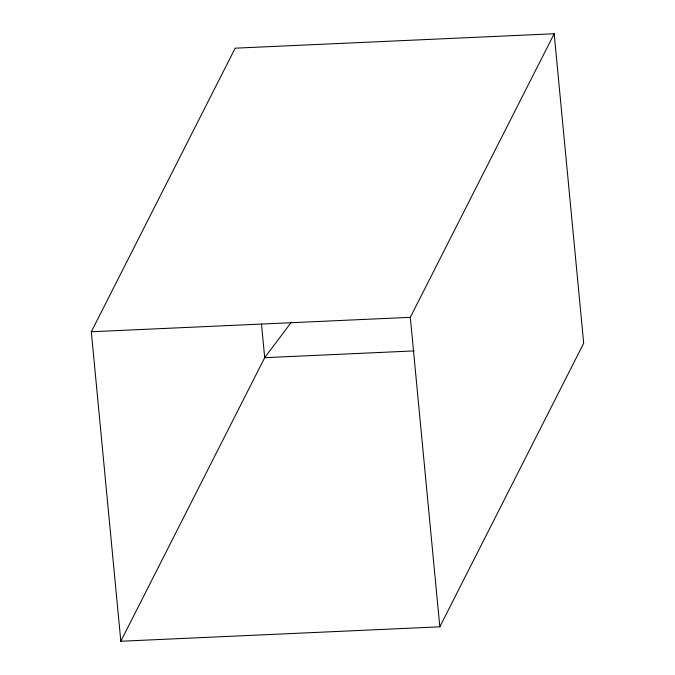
<?xml version="1.0" encoding="UTF-8"?>
<svg xmlns="http://www.w3.org/2000/svg" width="675" height="675" viewBox="0 0 675 675"><rect width="100%" height="100%" fill="white"/><g stroke="black" fill="none" stroke-linecap="round" stroke-linejoin="round"><path stroke-width="1.01" d="M91.311 331.754L235.178 48.178L554.175 33.75L583.689 343.246L439.822 626.822L120.825 641.25L91.311 331.754L410.307 317.326L554.175 33.75M120.825 641.25L264.693 357.674L291.229 322.355M414.188 350.907L264.693 357.674L261.495 324.101M410.307 317.326L439.822 626.822"/></g></svg>
